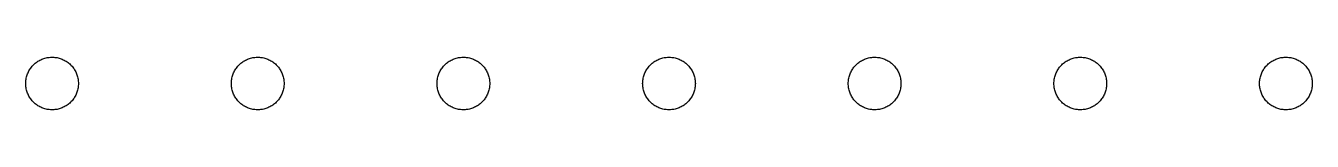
# Model space of a CAD drawing. Header units: metres. Extents: x -8 to 8, y -7.5 to 5.8.
# Drawn here: x -3.703 to 0.238, y 2.754 to 2.915 of the extents above; entities that cross this region are included whole.
import ezdxf

# ---------------------------------------------------------------- set-up
doc = ezdxf.new("R2010")
doc.units = ezdxf.units.M

msp = doc.modelspace()

# ---------------------------------------------------------------- linework, layer by layer
for p, q in [((-3.69107, 2.87645), (-3.68927, 2.8793)), ((-3.68927, 2.8793), (-3.68733, 2.88208)), ((-3.68733, 2.88208), (-3.68529, 2.88477)), ((-3.68529, 2.88477), (-3.68314, 2.88737)), ((-3.68314, 2.88737), (-3.68088, 2.88989)), ((-3.68088, 2.88989), (-3.67851, 2.8923)), ((-3.67851, 2.8923), (-3.67604, 2.89462)), ((-3.67604, 2.89462), (-3.67349, 2.89682)), ((-3.67349, 2.89682), (-3.67084, 2.89893)), ((-3.67084, 2.89893), (-3.66811, 2.90091)), ((-3.66811, 2.90091), (-3.66528, 2.90279)), ((-3.66528, 2.90279), (-3.6624, 2.90454)), ((-3.6624, 2.90454), (-3.65944, 2.90616)), ((-3.65944, 2.90616), (-3.6564, 2.90767)), ((-3.6564, 2.90767), (-3.65332, 2.90904)), ((-3.65332, 2.90904), (-3.65018, 2.91028)), ((-3.65018, 2.91028), (-3.64699, 2.91139)), ((-3.64699, 2.91139), (-3.64374, 2.91237)), ((-3.64374, 2.91237), (-3.64047, 2.91321)), ((-3.64047, 2.91321), (-3.63716, 2.91391)), ((-3.63716, 2.91391), (-3.63383, 2.91447)), ((-3.63383, 2.91447), (-3.63048, 2.9149)), ((-3.63048, 2.9149), (-3.62711, 2.91519)), ((-3.62711, 2.91519), (-3.62373, 2.91533)), ((-3.62373, 2.91533), (-3.62035, 2.91533)), ((-3.62035, 2.91533), (-3.61697, 2.91519)), ((-3.61697, 2.91519), (-3.6136, 2.9149)), ((-3.6136, 2.9149), (-3.61024, 2.91447)), ((-3.61024, 2.91447), (-3.60692, 2.91391)), ((-3.60692, 2.91391), (-3.60361, 2.91321)), ((-3.60361, 2.91321), (-3.60034, 2.91237)), ((-3.60034, 2.91237), (-3.59711, 2.91139)), ((-3.59711, 2.91139), (-3.5939, 2.91028)), ((-3.5939, 2.91028), (-3.59076, 2.90904)), ((-3.59076, 2.90904), (-3.58768, 2.90767)), ((-3.58768, 2.90767), (-3.58466, 2.90616)), ((-3.58466, 2.90616), (-3.58168, 2.90454)), ((-3.58168, 2.90454), (-3.5788, 2.90279)), ((-3.5788, 2.90279), (-3.57597, 2.90091)), ((-3.57597, 2.90091), (-3.57324, 2.89893)), ((-3.57324, 2.89893), (-3.57059, 2.89682)), ((-3.57059, 2.89682), (-3.56804, 2.89462)), ((-3.56804, 2.89462), (-3.56557, 2.8923)), ((-3.56557, 2.8923), (-3.5632, 2.88989)), ((-3.5632, 2.88989), (-3.56094, 2.88737)), ((-3.56094, 2.88737), (-3.55879, 2.88477)), ((-3.55879, 2.88477), (-3.55675, 2.88208)), ((-3.55675, 2.88208), (-3.55481, 2.8793)), ((-3.55481, 2.8793), (-3.55301, 2.87645)), ((-3.06116, 2.87645), (-3.05934, 2.8793)), ((-3.05934, 2.8793), (-3.05742, 2.88208)), ((-3.05742, 2.88208), (-3.05537, 2.88477)), ((-3.05537, 2.88477), (-3.05322, 2.88737)), ((-3.05322, 2.88737), (-3.05095, 2.88989)), ((-3.05095, 2.88989), (-3.04858, 2.8923)), ((-3.04858, 2.8923), (-3.04613, 2.89462)), ((-3.04613, 2.89462), (-3.04356, 2.89682)), ((-3.04356, 2.89682), (-3.04091, 2.89893)), ((-3.04091, 2.89893), (-3.03818, 2.90091)), ((-3.03818, 2.90091), (-3.03537, 2.90279)), ((-3.03537, 2.90279), (-3.03247, 2.90454)), ((-3.03247, 2.90454), (-3.02951, 2.90616)), ((-3.02951, 2.90616), (-3.02649, 2.90767)), ((-3.02649, 2.90767), (-3.02339, 2.90904)), ((-3.02339, 2.90904), (-3.02025, 2.91028)), ((-3.02025, 2.91028), (-3.01706, 2.91139)), ((-3.01706, 2.91139), (-3.01382, 2.91237)), ((-3.01382, 2.91237), (-3.01054, 2.91321)), ((-3.01054, 2.91321), (-3.00725, 2.91391)), ((-3.00725, 2.91391), (-3.00391, 2.91447)), ((-3.00391, 2.91447), (-3.00055, 2.9149)), ((-3.00055, 2.9149), (-2.99719, 2.91519)), ((-2.99719, 2.91519), (-2.9938, 2.91533)), ((-2.9938, 2.91533), (-2.99043, 2.91533)), ((-2.99043, 2.91533), (-2.98705, 2.91519)), ((-2.98705, 2.91519), (-2.98369, 2.9149)), ((-2.98369, 2.9149), (-2.98033, 2.91447)), ((-2.98033, 2.91447), (-2.97699, 2.91391)), ((-2.97699, 2.91391), (-2.97369, 2.91321)), ((-2.97369, 2.91321), (-2.97041, 2.91237)), ((-2.97041, 2.91237), (-2.96718, 2.91139)), ((-2.96718, 2.91139), (-2.96399, 2.91028)), ((-2.96399, 2.91028), (-2.96085, 2.90904)), ((-2.96085, 2.90904), (-2.95775, 2.90767)), ((-2.95775, 2.90767), (-2.95473, 2.90616)), ((-2.95473, 2.90616), (-2.95177, 2.90454)), ((-2.95177, 2.90454), (-2.94887, 2.90279)), ((-2.94887, 2.90279), (-2.94606, 2.90091)), ((-2.94606, 2.90091), (-2.94333, 2.89893)), ((-2.94333, 2.89893), (-2.94067, 2.89682)), ((-2.94067, 2.89682), (-2.93811, 2.89462)), ((-2.93811, 2.89462), (-2.93565, 2.8923)), ((-2.93565, 2.8923), (-2.93329, 2.88989)), ((-2.93329, 2.88989), (-2.93103, 2.88737)), ((-2.93103, 2.88737), (-2.92886, 2.88477)), ((-2.92886, 2.88477), (-2.92682, 2.88208)), ((-2.92682, 2.88208), (-2.9249, 2.8793)), ((-2.9249, 2.8793), (-2.92308, 2.87645)), ((-2.43123, 2.87645), (-2.42943, 2.8793)), ((-2.42943, 2.8793), (-2.42749, 2.88208)), ((-2.42749, 2.88208), (-2.42545, 2.88477)), ((-2.42545, 2.88477), (-2.42329, 2.88737)), ((-2.42329, 2.88737), (-2.42104, 2.88989)), ((-2.42104, 2.88989), (-2.41867, 2.8923)), ((-2.41867, 2.8923), (-2.4162, 2.89462)), ((-2.4162, 2.89462), (-2.41365, 2.89682)), ((-2.41365, 2.89682), (-2.411, 2.89893)), ((-2.411, 2.89893), (-2.40826, 2.90091)), ((-2.40826, 2.90091), (-2.40544, 2.90279)), ((-2.40544, 2.90279), (-2.40256, 2.90454)), ((-2.40256, 2.90454), (-2.3996, 2.90616)), ((-2.3996, 2.90616), (-2.39656, 2.90767)), ((-2.39656, 2.90767), (-2.39348, 2.90904)), ((-2.39348, 2.90904), (-2.39034, 2.91028)), ((-2.39034, 2.91028), (-2.38715, 2.91139)), ((-2.38715, 2.91139), (-2.3839, 2.91237)), ((-2.3839, 2.91237), (-2.38063, 2.91321)), ((-2.38063, 2.91321), (-2.37732, 2.91391)), ((-2.37732, 2.91391), (-2.37399, 2.91447)), ((-2.37399, 2.91447), (-2.37064, 2.9149)), ((-2.37064, 2.9149), (-2.36726, 2.91519)), ((-2.36726, 2.91519), (-2.36389, 2.91533)), ((-2.36389, 2.91533), (-2.3605, 2.91533)), ((-2.3605, 2.91533), (-2.35713, 2.91519)), ((-2.35713, 2.91519), (-2.35376, 2.9149)), ((-2.35376, 2.9149), (-2.3504, 2.91447)), ((-2.3504, 2.91447), (-2.34708, 2.91391)), ((-2.34708, 2.91391), (-2.34377, 2.91321)), ((-2.34377, 2.91321), (-2.3405, 2.91237)), ((-2.3405, 2.91237), (-2.33727, 2.91139)), ((-2.33727, 2.91139), (-2.33406, 2.91028)), ((-2.33406, 2.91028), (-2.33092, 2.90904)), ((-2.33092, 2.90904), (-2.32784, 2.90767)), ((-2.32784, 2.90767), (-2.3248, 2.90616)), ((-2.3248, 2.90616), (-2.32184, 2.90454)), ((-2.32184, 2.90454), (-2.31895, 2.90279)), ((-2.31895, 2.90279), (-2.31613, 2.90091)), ((-2.31613, 2.90091), (-2.3134, 2.89893)), ((-2.3134, 2.89893), (-2.31075, 2.89682)), ((-2.31075, 2.89682), (-2.3082, 2.89462)), ((-2.3082, 2.89462), (-2.30573, 2.8923)), ((-2.30573, 2.8923), (-2.30336, 2.88989)), ((-2.30336, 2.88989), (-2.3011, 2.88737)), ((-2.3011, 2.88737), (-2.29895, 2.88477)), ((-2.29895, 2.88477), (-2.29691, 2.88208)), ((-2.29691, 2.88208), (-2.29497, 2.8793)), ((-2.29497, 2.8793), (-2.29317, 2.87645)), ((-1.80132, 2.87645), (-1.7995, 2.8793)), ((-1.7995, 2.8793), (-1.79758, 2.88208)), ((-1.79758, 2.88208), (-1.79553, 2.88477)), ((-1.79553, 2.88477), (-1.79337, 2.88737)), ((-1.79337, 2.88737), (-1.79111, 2.88989)), ((-1.79111, 2.88989), (-1.78874, 2.8923)), ((-1.78874, 2.8923), (-1.78629, 2.89462)), ((-1.78629, 2.89462), (-1.78372, 2.89682)), ((-1.78372, 2.89682), (-1.78107, 2.89893)), ((-1.78107, 2.89893), (-1.77834, 2.90091)), ((-1.77834, 2.90091), (-1.77553, 2.90279)), ((-1.77553, 2.90279), (-1.77263, 2.90454)), ((-1.77263, 2.90454), (-1.76967, 2.90616)), ((-1.76967, 2.90616), (-1.76665, 2.90767)), ((-1.76665, 2.90767), (-1.76355, 2.90904)), ((-1.76355, 2.90904), (-1.76041, 2.91028)), ((-1.76041, 2.91028), (-1.75722, 2.91139)), ((-1.75722, 2.91139), (-1.75398, 2.91237)), ((-1.75398, 2.91237), (-1.7507, 2.91321)), ((-1.7507, 2.91321), (-1.74741, 2.91391)), ((-1.74741, 2.91391), (-1.74406, 2.91447)), ((-1.74406, 2.91447), (-1.74071, 2.9149)), ((-1.74071, 2.9149), (-1.73735, 2.91519)), ((-1.73735, 2.91519), (-1.73396, 2.91533)), ((-1.73396, 2.91533), (-1.73059, 2.91533)), ((-1.73059, 2.91533), (-1.7272, 2.91519)), ((-1.7272, 2.91519), (-1.72385, 2.9149)), ((-1.72385, 2.9149), (-1.72049, 2.91447)), ((-1.72049, 2.91447), (-1.71715, 2.91391)), ((-1.71715, 2.91391), (-1.71385, 2.91321)), ((-1.71385, 2.91321), (-1.71057, 2.91237)), ((-1.71057, 2.91237), (-1.70734, 2.91139)), ((-1.70734, 2.91139), (-1.70415, 2.91028)), ((-1.70415, 2.91028), (-1.701, 2.90904)), ((-1.701, 2.90904), (-1.69791, 2.90767)), ((-1.69791, 2.90767), (-1.69489, 2.90616)), ((-1.69489, 2.90616), (-1.69193, 2.90454)), ((-1.69193, 2.90454), (-1.68903, 2.90279)), ((-1.68903, 2.90279), (-1.68622, 2.90091)), ((-1.68622, 2.90091), (-1.68349, 2.89893)), ((-1.68349, 2.89893), (-1.68083, 2.89682)), ((-1.68083, 2.89682), (-1.67827, 2.89462)), ((-1.67827, 2.89462), (-1.67581, 2.8923)), ((-1.67581, 2.8923), (-1.67345, 2.88989)), ((-1.67345, 2.88989), (-1.67117, 2.88737)), ((-1.67117, 2.88737), (-1.66902, 2.88477)), ((-1.66902, 2.88477), (-1.66698, 2.88208)), ((-1.66698, 2.88208), (-1.66505, 2.8793)), ((-1.66505, 2.8793), (-1.66324, 2.87645)), ((-1.17139, 2.87645), (-1.16959, 2.8793)), ((-1.16959, 2.8793), (-1.16765, 2.88208)), ((-1.16765, 2.88208), (-1.1656, 2.88477)), ((-1.1656, 2.88477), (-1.16345, 2.88737)), ((-1.16345, 2.88737), (-1.16119, 2.88989)), ((-1.16119, 2.88989), (-1.15883, 2.8923)), ((-1.15883, 2.8923), (-1.15636, 2.89462)), ((-1.15636, 2.89462), (-1.15381, 2.89682)), ((-1.15381, 2.89682), (-1.15115, 2.89893)), ((-1.15115, 2.89893), (-1.14842, 2.90091)), ((-1.14842, 2.90091), (-1.1456, 2.90279)), ((-1.1456, 2.90279), (-1.14272, 2.90454)), ((-1.14272, 2.90454), (-1.13974, 2.90616)), ((-1.13974, 2.90616), (-1.13672, 2.90767)), ((-1.13672, 2.90767), (-1.13364, 2.90904)), ((-1.13364, 2.90904), (-1.13049, 2.91028)), ((-1.13049, 2.91028), (-1.12729, 2.91139)), ((-1.12729, 2.91139), (-1.12405, 2.91237)), ((-1.12405, 2.91237), (-1.12079, 2.91321)), ((-1.12079, 2.91321), (-1.11748, 2.91391)), ((-1.11748, 2.91391), (-1.11415, 2.91447)), ((-1.11415, 2.91447), (-1.11079, 2.9149)), ((-1.11079, 2.9149), (-1.10742, 2.91519)), ((-1.10742, 2.91519), (-1.10405, 2.91533)), ((-1.10405, 2.91533), (-1.10066, 2.91533)), ((-1.10066, 2.91533), (-1.09729, 2.91519)), ((-1.09729, 2.91519), (-1.09392, 2.9149)), ((-1.09392, 2.9149), (-1.09056, 2.91447)), ((-1.09056, 2.91447), (-1.08723, 2.91391)), ((-1.08723, 2.91391), (-1.08392, 2.91321)), ((-1.08392, 2.91321), (-1.08066, 2.91237)), ((-1.08066, 2.91237), (-1.07741, 2.91139)), ((-1.07741, 2.91139), (-1.07422, 2.91028)), ((-1.07422, 2.91028), (-1.07108, 2.90904)), ((-1.07108, 2.90904), (-1.06799, 2.90767)), ((-1.06799, 2.90767), (-1.06496, 2.90616)), ((-1.06496, 2.90616), (-1.062, 2.90454)), ((-1.062, 2.90454), (-1.05911, 2.90279)), ((-1.05911, 2.90279), (-1.05629, 2.90091)), ((-1.05629, 2.90091), (-1.05356, 2.89893)), ((-1.05356, 2.89893), (-1.0509, 2.89682)), ((-1.0509, 2.89682), (-1.04836, 2.89462)), ((-1.04836, 2.89462), (-1.04588, 2.8923)), ((-1.04588, 2.8923), (-1.04352, 2.88989)), ((-1.04352, 2.88989), (-1.04126, 2.88737)), ((-1.04126, 2.88737), (-1.03911, 2.88477)), ((-1.03911, 2.88477), (-1.03706, 2.88208)), ((-1.03706, 2.88208), (-1.03513, 2.8793)), ((-1.03513, 2.8793), (-1.03333, 2.87645)), ((-0.541473, 2.87645), (-0.539658, 2.8793)), ((-0.539658, 2.8793), (-0.537735, 2.88208)), ((-0.537735, 2.88208), (-0.53569, 2.88477)), ((-0.53569, 2.88477), (-0.533524, 2.88737)), ((-0.533524, 2.88737), (-0.531265, 2.88989)), ((-0.531265, 2.88989), (-0.5289, 2.8923)), ((-0.5289, 2.8923), (-0.526443, 2.89462)), ((-0.526443, 2.89462), (-0.52388, 2.89682)), ((-0.52388, 2.89682), (-0.521225, 2.89893)), ((-0.521225, 2.89893), (-0.518494, 2.90091)), ((-0.518494, 2.90091), (-0.515686, 2.90279)), ((-0.515686, 2.90279), (-0.512787, 2.90454)), ((-0.512787, 2.90454), (-0.509827, 2.90616)), ((-0.509827, 2.90616), (-0.506805, 2.90767)), ((-0.506805, 2.90767), (-0.503708, 2.90904)), ((-0.503708, 2.90904), (-0.500565, 2.91028)), ((-0.500565, 2.91028), (-0.497375, 2.91139)), ((-0.497375, 2.91139), (-0.494141, 2.91237)), ((-0.494141, 2.91237), (-0.49086, 2.91321)), ((-0.49086, 2.91321), (-0.487564, 2.91391)), ((-0.487564, 2.91391), (-0.484222, 2.91447)), ((-0.484222, 2.91447), (-0.480865, 2.9149)), ((-0.480865, 2.9149), (-0.477509, 2.91519)), ((-0.477509, 2.91519), (-0.474121, 2.91533)), ((-0.474121, 2.91533), (-0.470749, 2.91533)), ((-0.470749, 2.91533), (-0.467361, 2.91519)), ((-0.467361, 2.91519), (-0.464005, 2.9149)), ((-0.464005, 2.9149), (-0.460648, 2.91447)), ((-0.460648, 2.91447), (-0.457306, 2.91391)), ((-0.457306, 2.91391), (-0.45401, 2.91321)), ((-0.45401, 2.91321), (-0.450729, 2.91237)), ((-0.450729, 2.91237), (-0.447495, 2.91139)), ((-0.447495, 2.91139), (-0.444305, 2.91028)), ((-0.444305, 2.91028), (-0.441162, 2.90904)), ((-0.441162, 2.90904), (-0.438065, 2.90767)), ((-0.438065, 2.90767), (-0.435043, 2.90616)), ((-0.435043, 2.90616), (-0.432083, 2.90454)), ((-0.432083, 2.90454), (-0.429184, 2.90279)), ((-0.429184, 2.90279), (-0.426376, 2.90091)), ((-0.426376, 2.90091), (-0.423645, 2.89893)), ((-0.423645, 2.89893), (-0.42099, 2.89682)), ((-0.42099, 2.89682), (-0.418427, 2.89462)), ((-0.418427, 2.89462), (-0.41597, 2.8923)), ((-0.41597, 2.8923), (-0.413605, 2.88989)), ((-0.413605, 2.88989), (-0.411331, 2.88737)), ((-0.411331, 2.88737), (-0.40918, 2.88477)), ((-0.40918, 2.88477), (-0.407135, 2.88208)), ((-0.407135, 2.88208), (-0.405212, 2.8793)), ((-0.405212, 2.8793), (-0.403397, 2.87645)), ((0.08844, 2.87645), (0.090241, 2.8793)), ((0.090241, 2.8793), (0.092178, 2.88208)), ((0.092178, 2.88208), (0.094223, 2.88477)), ((0.094223, 2.88477), (0.096375, 2.88737)), ((0.096375, 2.88737), (0.098633, 2.88989)), ((0.098633, 2.88989), (0.100998, 2.8923)), ((0.100998, 2.8923), (0.10347, 2.89462)), ((0.10347, 2.89462), (0.106033, 2.89682)), ((0.106033, 2.89682), (0.108673, 2.89893)), ((0.108673, 2.89893), (0.111404, 2.90091)), ((0.111404, 2.90091), (0.114227, 2.90279)), ((0.114227, 2.90279), (0.117111, 2.90454)), ((0.117111, 2.90454), (0.120087, 2.90616)), ((0.120087, 2.90616), (0.123108, 2.90767)), ((0.123108, 2.90767), (0.12619, 2.90904)), ((0.12619, 2.90904), (0.129333, 2.91028)), ((0.129333, 2.91028), (0.132538, 2.91139)), ((0.132538, 2.91139), (0.135773, 2.91237)), ((0.135773, 2.91237), (0.139038, 2.91321)), ((0.139038, 2.91321), (0.142349, 2.91391)), ((0.142349, 2.91391), (0.145676, 2.91447)), ((0.145676, 2.91447), (0.149033, 2.9149)), ((0.149033, 2.9149), (0.152405, 2.91519)), ((0.152405, 2.91519), (0.155777, 2.91533)), ((0.155777, 2.91533), (0.159164, 2.91533)), ((0.159164, 2.91533), (0.162537, 2.91519)), ((0.162537, 2.91519), (0.165909, 2.9149)), ((0.165909, 2.9149), (0.169266, 2.91447)), ((0.169266, 2.91447), (0.172592, 2.91391)), ((0.172592, 2.91391), (0.175903, 2.91321)), ((0.175903, 2.91321), (0.179169, 2.91237)), ((0.179169, 2.91237), (0.182419, 2.91139)), ((0.182419, 2.91139), (0.185608, 2.91028)), ((0.185608, 2.91028), (0.188751, 2.90904)), ((0.188751, 2.90904), (0.191833, 2.90767)), ((0.191833, 2.90767), (0.19487, 2.90616)), ((0.19487, 2.90616), (0.19783, 2.90454)), ((0.19783, 2.90454), (0.200714, 2.90279)), ((0.200714, 2.90279), (0.203537, 2.90091)), ((0.203537, 2.90091), (0.206268, 2.89893)), ((0.206268, 2.89893), (0.208923, 2.89682)), ((0.208923, 2.89682), (0.211472, 2.89462)), ((0.211472, 2.89462), (0.213943, 2.8923)), ((0.213943, 2.8923), (0.216309, 2.88989)), ((0.216309, 2.88989), (0.218567, 2.88737)), ((0.218567, 2.88737), (0.220718, 2.88477)), ((0.220718, 2.88477), (0.222763, 2.88208)), ((0.222763, 2.88208), (0.224701, 2.8793)), ((0.224701, 2.8793), (0.226501, 2.87645)), ((-3.70274, 2.83464), (-3.70268, 2.83801)), ((-3.70268, 2.83801), (-3.70247, 2.84138)), ((-3.70247, 2.84138), (-3.70212, 2.84476)), ((-3.70212, 2.84476), (-3.70161, 2.8481)), ((-3.70161, 2.8481), (-3.70099, 2.85143)), ((-3.70099, 2.85143), (-3.70021, 2.85471)), ((-3.70021, 2.85471), (-3.69931, 2.85797)), ((-3.69931, 2.85797), (-3.69826, 2.86118)), ((-3.69826, 2.86118), (-3.69708, 2.86435)), ((-3.69708, 2.86435), (-3.69577, 2.86746)), ((-3.69577, 2.86746), (-3.69434, 2.87053)), ((-3.69434, 2.87053), (-3.69276, 2.87352)), ((-3.69276, 2.87352), (-3.69107, 2.87645)), ((-3.55301, 2.87645), (-3.55132, 2.87352)), ((-3.55132, 2.87352), (-3.54974, 2.87053)), ((-3.54974, 2.87053), (-3.54831, 2.86746)), ((-3.54831, 2.86746), (-3.547, 2.86435)), ((-3.547, 2.86435), (-3.54582, 2.86118)), ((-3.54582, 2.86118), (-3.54477, 2.85797)), ((-3.54477, 2.85797), (-3.54387, 2.85471)), ((-3.54387, 2.85471), (-3.54309, 2.85143)), ((-3.54309, 2.85143), (-3.54247, 2.8481)), ((-3.54247, 2.8481), (-3.54196, 2.84476)), ((-3.54196, 2.84476), (-3.54161, 2.84138)), ((-3.54161, 2.84138), (-3.5414, 2.83801)), ((-3.5414, 2.83801), (-3.54134, 2.83464)), ((-3.07283, 2.83464), (-3.07275, 2.83801)), ((-3.07275, 2.83801), (-3.07254, 2.84138)), ((-3.07254, 2.84138), (-3.07219, 2.84476)), ((-3.07219, 2.84476), (-3.0717, 2.8481)), ((-3.0717, 2.8481), (-3.07106, 2.85143)), ((-3.07106, 2.85143), (-3.0703, 2.85471)), ((-3.0703, 2.85471), (-3.06938, 2.85797)), ((-3.06938, 2.85797), (-3.06834, 2.86118)), ((-3.06834, 2.86118), (-3.06715, 2.86435)), ((-3.06715, 2.86435), (-3.06586, 2.86746)), ((-3.06586, 2.86746), (-3.06441, 2.87053)), ((-3.06441, 2.87053), (-3.06285, 2.87352)), ((-3.06285, 2.87352), (-3.06116, 2.87645)), ((-2.92308, 2.87645), (-2.92139, 2.87352)), ((-2.92139, 2.87352), (-2.91983, 2.87053)), ((-2.91983, 2.87053), (-2.91838, 2.86746)), ((-2.91838, 2.86746), (-2.91708, 2.86435)), ((-2.91708, 2.86435), (-2.91589, 2.86118)), ((-2.91589, 2.86118), (-2.91486, 2.85797)), ((-2.91486, 2.85797), (-2.91394, 2.85471)), ((-2.91394, 2.85471), (-2.91318, 2.85143)), ((-2.91318, 2.85143), (-2.91254, 2.8481)), ((-2.91254, 2.8481), (-2.91205, 2.84476)), ((-2.91205, 2.84476), (-2.9117, 2.84138)), ((-2.9117, 2.84138), (-2.91148, 2.83801)), ((-2.91148, 2.83801), (-2.91141, 2.83464)), ((-2.4429, 2.83464), (-2.44284, 2.83801)), ((-2.44284, 2.83801), (-2.44263, 2.84138)), ((-2.44263, 2.84138), (-2.44228, 2.84476)), ((-2.44228, 2.84476), (-2.44177, 2.8481)), ((-2.44177, 2.8481), (-2.44115, 2.85143)), ((-2.44115, 2.85143), (-2.44037, 2.85471)), ((-2.44037, 2.85471), (-2.43947, 2.85797)), ((-2.43947, 2.85797), (-2.43842, 2.86118)), ((-2.43842, 2.86118), (-2.43724, 2.86435)), ((-2.43724, 2.86435), (-2.43593, 2.86746)), ((-2.43593, 2.86746), (-2.43449, 2.87053)), ((-2.43449, 2.87053), (-2.43292, 2.87352)), ((-2.43292, 2.87352), (-2.43123, 2.87645)), ((-2.29317, 2.87645), (-2.29147, 2.87352)), ((-2.29147, 2.87352), (-2.2899, 2.87053)), ((-2.2899, 2.87053), (-2.28847, 2.86746)), ((-2.28847, 2.86746), (-2.28716, 2.86435)), ((-2.28716, 2.86435), (-2.28598, 2.86118)), ((-2.28598, 2.86118), (-2.28493, 2.85797)), ((-2.28493, 2.85797), (-2.28403, 2.85471)), ((-2.28403, 2.85471), (-2.28325, 2.85143)), ((-2.28325, 2.85143), (-2.28262, 2.8481)), ((-2.28262, 2.8481), (-2.28212, 2.84476)), ((-2.28212, 2.84476), (-2.28177, 2.84138)), ((-2.28177, 2.84138), (-2.28156, 2.83801)), ((-2.28156, 2.83801), (-2.28149, 2.83464)), ((-1.81299, 2.83464), (-1.81291, 2.83801)), ((-1.81291, 2.83801), (-1.8127, 2.84138)), ((-1.8127, 2.84138), (-1.81235, 2.84476)), ((-1.81235, 2.84476), (-1.81186, 2.8481)), ((-1.81186, 2.8481), (-1.81122, 2.85143)), ((-1.81122, 2.85143), (-1.81046, 2.85471)), ((-1.81046, 2.85471), (-1.80954, 2.85797)), ((-1.80954, 2.85797), (-1.8085, 2.86118)), ((-1.8085, 2.86118), (-1.80731, 2.86435)), ((-1.80731, 2.86435), (-1.80602, 2.86746)), ((-1.80602, 2.86746), (-1.80457, 2.87053)), ((-1.80457, 2.87053), (-1.80301, 2.87352)), ((-1.80301, 2.87352), (-1.80132, 2.87645)), ((-1.66324, 2.87645), (-1.66154, 2.87352)), ((-1.66154, 2.87352), (-1.65999, 2.87053)), ((-1.65999, 2.87053), (-1.65854, 2.86746)), ((-1.65854, 2.86746), (-1.65724, 2.86435)), ((-1.65724, 2.86435), (-1.65605, 2.86118)), ((-1.65605, 2.86118), (-1.65501, 2.85797)), ((-1.65501, 2.85797), (-1.6541, 2.85471)), ((-1.6541, 2.85471), (-1.65334, 2.85143)), ((-1.65334, 2.85143), (-1.65269, 2.8481)), ((-1.65269, 2.8481), (-1.65221, 2.84476)), ((-1.65221, 2.84476), (-1.65186, 2.84138)), ((-1.65186, 2.84138), (-1.65164, 2.83801)), ((-1.65164, 2.83801), (-1.65157, 2.83464)), ((-1.18306, 2.83464), (-1.183, 2.83801)), ((-1.183, 2.83801), (-1.18279, 2.84138)), ((-1.18279, 2.84138), (-1.18243, 2.84476)), ((-1.18243, 2.84476), (-1.18193, 2.8481)), ((-1.18193, 2.8481), (-1.1813, 2.85143)), ((-1.1813, 2.85143), (-1.18053, 2.85471)), ((-1.18053, 2.85471), (-1.17963, 2.85797)), ((-1.17963, 2.85797), (-1.17857, 2.86118)), ((-1.17857, 2.86118), (-1.1774, 2.86435)), ((-1.1774, 2.86435), (-1.17609, 2.86746)), ((-1.17609, 2.86746), (-1.17465, 2.87053)), ((-1.17465, 2.87053), (-1.17308, 2.87352)), ((-1.17308, 2.87352), (-1.17139, 2.87645)), ((-1.03333, 2.87645), (-1.03163, 2.87352)), ((-1.03163, 2.87352), (-1.03006, 2.87053)), ((-1.03006, 2.87053), (-1.02863, 2.86746)), ((-1.02863, 2.86746), (-1.02731, 2.86435)), ((-1.02731, 2.86435), (-1.02614, 2.86118)), ((-1.02614, 2.86118), (-1.02509, 2.85797)), ((-1.02509, 2.85797), (-1.02419, 2.85471)), ((-1.02419, 2.85471), (-1.02341, 2.85143)), ((-1.02341, 2.85143), (-1.02278, 2.8481)), ((-1.02278, 2.8481), (-1.02228, 2.84476)), ((-1.02228, 2.84476), (-1.02193, 2.84138)), ((-1.02193, 2.84138), (-1.02171, 2.83801)), ((-1.02171, 2.83801), (-1.02165, 2.83464)), ((-0.553146, 2.83464), (-0.55307, 2.83801)), ((-0.55307, 2.83801), (-0.552856, 2.84138)), ((-0.552856, 2.84138), (-0.552505, 2.84476)), ((-0.552505, 2.84476), (-0.552017, 2.8481)), ((-0.552017, 2.8481), (-0.551376, 2.85143)), ((-0.551376, 2.85143), (-0.550613, 2.85471)), ((-0.550613, 2.85471), (-0.549698, 2.85797)), ((-0.549698, 2.85797), (-0.54866, 2.86118)), ((-0.54866, 2.86118), (-0.54747, 2.86435)), ((-0.54747, 2.86435), (-0.546158, 2.86746)), ((-0.546158, 2.86746), (-0.544724, 2.87053)), ((-0.544724, 2.87053), (-0.543167, 2.87352)), ((-0.543167, 2.87352), (-0.541473, 2.87645)), ((-0.403397, 2.87645), (-0.401703, 2.87352)), ((-0.401703, 2.87352), (-0.400146, 2.87053)), ((-0.400146, 2.87053), (-0.398697, 2.86746)), ((-0.398697, 2.86746), (-0.3974, 2.86435)), ((-0.3974, 2.86435), (-0.39621, 2.86118)), ((-0.39621, 2.86118), (-0.395172, 2.85797)), ((-0.395172, 2.85797), (-0.394257, 2.85471)), ((-0.394257, 2.85471), (-0.393494, 2.85143)), ((-0.393494, 2.85143), (-0.392853, 2.8481)), ((-0.392853, 2.8481), (-0.392365, 2.84476)), ((-0.392365, 2.84476), (-0.392014, 2.84138)), ((-0.392014, 2.84138), (-0.3918, 2.83801)), ((-0.3918, 2.83801), (-0.391724, 2.83464)), ((0.076767, 2.83464), (0.076828, 2.83801)), ((0.076828, 2.83801), (0.077042, 2.84138)), ((0.077042, 2.84138), (0.077393, 2.84476)), ((0.077393, 2.84476), (0.077896, 2.8481)), ((0.077896, 2.8481), (0.078522, 2.85143)), ((0.078522, 2.85143), (0.0793, 2.85471)), ((0.0793, 2.85471), (0.0802, 2.85797)), ((0.0802, 2.85797), (0.081253, 2.86118)), ((0.081253, 2.86118), (0.082428, 2.86435)), ((0.082428, 2.86435), (0.08374, 2.86746)), ((0.08374, 2.86746), (0.085175, 2.87053)), ((0.085175, 2.87053), (0.086746, 2.87352)), ((0.086746, 2.87352), (0.08844, 2.87645)), ((0.226501, 2.87645), (0.228195, 2.87352)), ((0.228195, 2.87352), (0.229767, 2.87053)), ((0.229767, 2.87053), (0.231201, 2.86746)), ((0.231201, 2.86746), (0.232513, 2.86435)), ((0.232513, 2.86435), (0.233688, 2.86118)), ((0.233688, 2.86118), (0.234741, 2.85797)), ((0.234741, 2.85797), (0.235641, 2.85471)), ((0.235641, 2.85471), (0.23642, 2.85143)), ((0.23642, 2.85143), (0.237045, 2.8481)), ((0.237045, 2.8481), (0.237549, 2.84476)), ((0.237549, 2.84476), (0.2379, 2.84138)), ((0.2379, 2.84138), (0.238113, 2.83801)), ((0.238113, 2.83801), (0.238174, 2.83464)), ((-3.70268, 2.83125), (-3.70274, 2.83464)), ((-3.70247, 2.82788), (-3.70268, 2.83125)), ((-3.70212, 2.82452), (-3.70247, 2.82788)), ((-3.70161, 2.82118), (-3.70212, 2.82452)), ((-3.70099, 2.81786), (-3.70161, 2.82118)), ((-3.70021, 2.81456), (-3.70099, 2.81786)), ((-3.69931, 2.81131), (-3.70021, 2.81456)), ((-3.69826, 2.80809), (-3.69931, 2.81131)), ((-3.69708, 2.80493), (-3.69826, 2.80809)), ((-3.69577, 2.80182), (-3.69708, 2.80493)), ((-3.69434, 2.79875), (-3.69577, 2.80182)), ((-3.69276, 2.79576), (-3.69434, 2.79875)), ((-3.54974, 2.79875), (-3.55132, 2.79576)), ((-3.54831, 2.80182), (-3.54974, 2.79875)), ((-3.547, 2.80493), (-3.54831, 2.80182)), ((-3.54582, 2.80809), (-3.547, 2.80493)), ((-3.54477, 2.81131), (-3.54582, 2.80809)), ((-3.54387, 2.81456), (-3.54477, 2.81131)), ((-3.54309, 2.81786), (-3.54387, 2.81456)), ((-3.54247, 2.82118), (-3.54309, 2.81786)), ((-3.54196, 2.82452), (-3.54247, 2.82118)), ((-3.54161, 2.82788), (-3.54196, 2.82452)), ((-3.5414, 2.83125), (-3.54161, 2.82788)), ((-3.54134, 2.83464), (-3.5414, 2.83125)), ((-3.07275, 2.83125), (-3.07283, 2.83464)), ((-3.07254, 2.82788), (-3.07275, 2.83125)), ((-3.07219, 2.82452), (-3.07254, 2.82788)), ((-3.0717, 2.82118), (-3.07219, 2.82452)), ((-3.07106, 2.81786), (-3.0717, 2.82118)), ((-3.0703, 2.81456), (-3.07106, 2.81786)), ((-3.06938, 2.81131), (-3.0703, 2.81456)), ((-3.06834, 2.80809), (-3.06938, 2.81131)), ((-3.06715, 2.80493), (-3.06834, 2.80809)), ((-3.06586, 2.80182), (-3.06715, 2.80493)), ((-3.06441, 2.79875), (-3.06586, 2.80182)), ((-3.06285, 2.79576), (-3.06441, 2.79875)), ((-2.91983, 2.79875), (-2.92139, 2.79576)), ((-2.91838, 2.80182), (-2.91983, 2.79875)), ((-2.91708, 2.80493), (-2.91838, 2.80182)), ((-2.91589, 2.80809), (-2.91708, 2.80493)), ((-2.91486, 2.81131), (-2.91589, 2.80809)), ((-2.91394, 2.81456), (-2.91486, 2.81131)), ((-2.91318, 2.81786), (-2.91394, 2.81456)), ((-2.91254, 2.82118), (-2.91318, 2.81786)), ((-2.91205, 2.82452), (-2.91254, 2.82118)), ((-2.9117, 2.82788), (-2.91205, 2.82452)), ((-2.91148, 2.83125), (-2.9117, 2.82788)), ((-2.91141, 2.83464), (-2.91148, 2.83125)), ((-2.44284, 2.83125), (-2.4429, 2.83464)), ((-2.44263, 2.82788), (-2.44284, 2.83125)), ((-2.44228, 2.82452), (-2.44263, 2.82788)), ((-2.44177, 2.82118), (-2.44228, 2.82452)), ((-2.44115, 2.81786), (-2.44177, 2.82118)), ((-2.44037, 2.81456), (-2.44115, 2.81786)), ((-2.43947, 2.81131), (-2.44037, 2.81456)), ((-2.43842, 2.80809), (-2.43947, 2.81131)), ((-2.43724, 2.80493), (-2.43842, 2.80809)), ((-2.43593, 2.80182), (-2.43724, 2.80493)), ((-2.43449, 2.79875), (-2.43593, 2.80182)), ((-2.43292, 2.79576), (-2.43449, 2.79875)), ((-2.2899, 2.79875), (-2.29147, 2.79576)), ((-2.28847, 2.80182), (-2.2899, 2.79875)), ((-2.28716, 2.80493), (-2.28847, 2.80182)), ((-2.28598, 2.80809), (-2.28716, 2.80493)), ((-2.28493, 2.81131), (-2.28598, 2.80809)), ((-2.28403, 2.81456), (-2.28493, 2.81131)), ((-2.28325, 2.81786), (-2.28403, 2.81456)), ((-2.28262, 2.82118), (-2.28325, 2.81786)), ((-2.28212, 2.82452), (-2.28262, 2.82118)), ((-2.28177, 2.82788), (-2.28212, 2.82452)), ((-2.28156, 2.83125), (-2.28177, 2.82788)), ((-2.28149, 2.83464), (-2.28156, 2.83125)), ((-1.81291, 2.83125), (-1.81299, 2.83464)), ((-1.8127, 2.82788), (-1.81291, 2.83125)), ((-1.81235, 2.82452), (-1.8127, 2.82788)), ((-1.81186, 2.82118), (-1.81235, 2.82452)), ((-1.81122, 2.81786), (-1.81186, 2.82118)), ((-1.81046, 2.81456), (-1.81122, 2.81786)), ((-1.80954, 2.81131), (-1.81046, 2.81456)), ((-1.8085, 2.80809), (-1.80954, 2.81131)), ((-1.80731, 2.80493), (-1.8085, 2.80809)), ((-1.80602, 2.80182), (-1.80731, 2.80493)), ((-1.80457, 2.79875), (-1.80602, 2.80182)), ((-1.80301, 2.79576), (-1.80457, 2.79875)), ((-1.65999, 2.79875), (-1.66154, 2.79576)), ((-1.65854, 2.80182), (-1.65999, 2.79875)), ((-1.65724, 2.80493), (-1.65854, 2.80182)), ((-1.65605, 2.80809), (-1.65724, 2.80493)), ((-1.65501, 2.81131), (-1.65605, 2.80809)), ((-1.6541, 2.81456), (-1.65501, 2.81131)), ((-1.65334, 2.81786), (-1.6541, 2.81456)), ((-1.65269, 2.82118), (-1.65334, 2.81786)), ((-1.65221, 2.82452), (-1.65269, 2.82118)), ((-1.65186, 2.82788), (-1.65221, 2.82452)), ((-1.65164, 2.83125), (-1.65186, 2.82788)), ((-1.65157, 2.83464), (-1.65164, 2.83125)), ((-1.183, 2.83125), (-1.18306, 2.83464)), ((-1.18279, 2.82788), (-1.183, 2.83125)), ((-1.18243, 2.82452), (-1.18279, 2.82788)), ((-1.18193, 2.82118), (-1.18243, 2.82452)), ((-1.1813, 2.81786), (-1.18193, 2.82118)), ((-1.18053, 2.81456), (-1.1813, 2.81786)), ((-1.17963, 2.81131), (-1.18053, 2.81456)), ((-1.17857, 2.80809), (-1.17963, 2.81131)), ((-1.1774, 2.80493), (-1.17857, 2.80809)), ((-1.17609, 2.80182), (-1.1774, 2.80493)), ((-1.17465, 2.79875), (-1.17609, 2.80182)), ((-1.17308, 2.79576), (-1.17465, 2.79875)), ((-1.03006, 2.79875), (-1.03163, 2.79576)), ((-1.02863, 2.80182), (-1.03006, 2.79875)), ((-1.02731, 2.80493), (-1.02863, 2.80182)), ((-1.02614, 2.80809), (-1.02731, 2.80493)), ((-1.02509, 2.81131), (-1.02614, 2.80809)), ((-1.02419, 2.81456), (-1.02509, 2.81131)), ((-1.02341, 2.81786), (-1.02419, 2.81456)), ((-1.02278, 2.82118), (-1.02341, 2.81786)), ((-1.02228, 2.82452), (-1.02278, 2.82118)), ((-1.02193, 2.82788), (-1.02228, 2.82452)), ((-1.02171, 2.83125), (-1.02193, 2.82788)), ((-1.02165, 2.83464), (-1.02171, 2.83125)), ((-0.55307, 2.83125), (-0.553146, 2.83464)), ((-0.552856, 2.82788), (-0.55307, 2.83125)), ((-0.552505, 2.82452), (-0.552856, 2.82788)), ((-0.552017, 2.82118), (-0.552505, 2.82452)), ((-0.551376, 2.81786), (-0.552017, 2.82118)), ((-0.550613, 2.81456), (-0.551376, 2.81786)), ((-0.549698, 2.81131), (-0.550613, 2.81456)), ((-0.54866, 2.80809), (-0.549698, 2.81131)), ((-0.54747, 2.80493), (-0.54866, 2.80809)), ((-0.546158, 2.80182), (-0.54747, 2.80493)), ((-0.544724, 2.79875), (-0.546158, 2.80182)), ((-0.543167, 2.79576), (-0.544724, 2.79875)), ((-0.400146, 2.79875), (-0.401703, 2.79576)), ((-0.398697, 2.80182), (-0.400146, 2.79875)), ((-0.3974, 2.80493), (-0.398697, 2.80182)), ((-0.39621, 2.80809), (-0.3974, 2.80493)), ((-0.395172, 2.81131), (-0.39621, 2.80809)), ((-0.394257, 2.81456), (-0.395172, 2.81131)), ((-0.393494, 2.81786), (-0.394257, 2.81456)), ((-0.392853, 2.82118), (-0.393494, 2.81786)), ((-0.392365, 2.82452), (-0.392853, 2.82118)), ((-0.392014, 2.82788), (-0.392365, 2.82452)), ((-0.3918, 2.83125), (-0.392014, 2.82788)), ((-0.391724, 2.83464), (-0.3918, 2.83125)), ((0.076828, 2.83125), (0.076767, 2.83464)), ((0.077042, 2.82788), (0.076828, 2.83125)), ((0.077393, 2.82452), (0.077042, 2.82788)), ((0.077896, 2.82118), (0.077393, 2.82452)), ((0.078522, 2.81786), (0.077896, 2.82118)), ((0.0793, 2.81456), (0.078522, 2.81786)), ((0.0802, 2.81131), (0.0793, 2.81456)), ((0.081253, 2.80809), (0.0802, 2.81131)), ((0.082428, 2.80493), (0.081253, 2.80809)), ((0.08374, 2.80182), (0.082428, 2.80493)), ((0.085175, 2.79875), (0.08374, 2.80182)), ((0.086746, 2.79576), (0.085175, 2.79875)), ((0.229767, 2.79875), (0.228195, 2.79576)), ((0.231201, 2.80182), (0.229767, 2.79875)), ((0.232513, 2.80493), (0.231201, 2.80182)), ((0.233688, 2.80809), (0.232513, 2.80493)), ((0.234741, 2.81131), (0.233688, 2.80809)), ((0.235641, 2.81456), (0.234741, 2.81131)), ((0.23642, 2.81786), (0.235641, 2.81456)), ((0.237045, 2.82118), (0.23642, 2.81786)), ((0.237549, 2.82452), (0.237045, 2.82118)), ((0.2379, 2.82788), (0.237549, 2.82452)), ((0.238113, 2.83125), (0.2379, 2.82788)), ((0.238174, 2.83464), (0.238113, 2.83125)), ((-3.69107, 2.79283), (-3.69276, 2.79576)), ((-3.68927, 2.78998), (-3.69107, 2.79283)), ((-3.68733, 2.7872), (-3.68927, 2.78998)), ((-3.68529, 2.7845), (-3.68733, 2.7872)), ((-3.68314, 2.78191), (-3.68529, 2.7845)), ((-3.68088, 2.77939), (-3.68314, 2.78191)), ((-3.67851, 2.77698), (-3.68088, 2.77939)), ((-3.67604, 2.77466), (-3.67851, 2.77698)), ((-3.67349, 2.77245), (-3.67604, 2.77466)), ((-3.67084, 2.77036), (-3.67349, 2.77245)), ((-3.66811, 2.76837), (-3.67084, 2.77036)), ((-3.66528, 2.76649), (-3.66811, 2.76837)), ((-3.6624, 2.76474), (-3.66528, 2.76649)), ((-3.65944, 2.76311), (-3.6624, 2.76474)), ((-3.6564, 2.76161), (-3.65944, 2.76311)), ((-3.65332, 2.76024), (-3.6564, 2.76161)), ((-3.65018, 2.75899), (-3.65332, 2.76024)), ((-3.64699, 2.75787), (-3.65018, 2.75899)), ((-3.5939, 2.75899), (-3.59711, 2.75787)), ((-3.59076, 2.76024), (-3.5939, 2.75899)), ((-3.58768, 2.76161), (-3.59076, 2.76024)), ((-3.58466, 2.76311), (-3.58768, 2.76161)), ((-3.58168, 2.76474), (-3.58466, 2.76311)), ((-3.5788, 2.76649), (-3.58168, 2.76474)), ((-3.57597, 2.76837), (-3.5788, 2.76649)), ((-3.57324, 2.77036), (-3.57597, 2.76837)), ((-3.57059, 2.77245), (-3.57324, 2.77036)), ((-3.56804, 2.77466), (-3.57059, 2.77245)), ((-3.56557, 2.77698), (-3.56804, 2.77466)), ((-3.5632, 2.77939), (-3.56557, 2.77698)), ((-3.56094, 2.78191), (-3.5632, 2.77939)), ((-3.55879, 2.7845), (-3.56094, 2.78191)), ((-3.55675, 2.7872), (-3.55879, 2.7845)), ((-3.55481, 2.78998), (-3.55675, 2.7872)), ((-3.55301, 2.79283), (-3.55481, 2.78998)), ((-3.55132, 2.79576), (-3.55301, 2.79283)), ((-3.06116, 2.79283), (-3.06285, 2.79576)), ((-3.05934, 2.78998), (-3.06116, 2.79283)), ((-3.05742, 2.7872), (-3.05934, 2.78998)), ((-3.05537, 2.7845), (-3.05742, 2.7872)), ((-3.05322, 2.78191), (-3.05537, 2.7845)), ((-3.05095, 2.77939), (-3.05322, 2.78191)), ((-3.04858, 2.77698), (-3.05095, 2.77939)), ((-3.04613, 2.77466), (-3.04858, 2.77698)), ((-3.04356, 2.77245), (-3.04613, 2.77466)), ((-3.04091, 2.77036), (-3.04356, 2.77245)), ((-3.03818, 2.76837), (-3.04091, 2.77036)), ((-3.03537, 2.76649), (-3.03818, 2.76837)), ((-3.03247, 2.76474), (-3.03537, 2.76649)), ((-3.02951, 2.76311), (-3.03247, 2.76474)), ((-3.02649, 2.76161), (-3.02951, 2.76311)), ((-3.02339, 2.76024), (-3.02649, 2.76161)), ((-3.02025, 2.75899), (-3.02339, 2.76024)), ((-3.01706, 2.75787), (-3.02025, 2.75899)), ((-2.96399, 2.75899), (-2.96718, 2.75787)), ((-2.96085, 2.76024), (-2.96399, 2.75899)), ((-2.95775, 2.76161), (-2.96085, 2.76024)), ((-2.95473, 2.76311), (-2.95775, 2.76161)), ((-2.95177, 2.76474), (-2.95473, 2.76311)), ((-2.94887, 2.76649), (-2.95177, 2.76474)), ((-2.94606, 2.76837), (-2.94887, 2.76649)), ((-2.94333, 2.77036), (-2.94606, 2.76837)), ((-2.94067, 2.77245), (-2.94333, 2.77036)), ((-2.93811, 2.77466), (-2.94067, 2.77245)), ((-2.93565, 2.77698), (-2.93811, 2.77466)), ((-2.93329, 2.77939), (-2.93565, 2.77698)), ((-2.93103, 2.78191), (-2.93329, 2.77939)), ((-2.92886, 2.7845), (-2.93103, 2.78191)), ((-2.92682, 2.7872), (-2.92886, 2.7845)), ((-2.9249, 2.78998), (-2.92682, 2.7872)), ((-2.92308, 2.79283), (-2.9249, 2.78998)), ((-2.92139, 2.79576), (-2.92308, 2.79283)), ((-2.43123, 2.79283), (-2.43292, 2.79576)), ((-2.42943, 2.78998), (-2.43123, 2.79283)), ((-2.42749, 2.7872), (-2.42943, 2.78998)), ((-2.42545, 2.7845), (-2.42749, 2.7872)), ((-2.42329, 2.78191), (-2.42545, 2.7845)), ((-2.42104, 2.77939), (-2.42329, 2.78191)), ((-2.41867, 2.77698), (-2.42104, 2.77939)), ((-2.4162, 2.77466), (-2.41867, 2.77698)), ((-2.41365, 2.77245), (-2.4162, 2.77466)), ((-2.411, 2.77036), (-2.41365, 2.77245)), ((-2.40826, 2.76837), (-2.411, 2.77036)), ((-2.40544, 2.76649), (-2.40826, 2.76837)), ((-2.40256, 2.76474), (-2.40544, 2.76649)), ((-2.3996, 2.76311), (-2.40256, 2.76474)), ((-2.39656, 2.76161), (-2.3996, 2.76311)), ((-2.39348, 2.76024), (-2.39656, 2.76161)), ((-2.39034, 2.75899), (-2.39348, 2.76024)), ((-2.38715, 2.75787), (-2.39034, 2.75899)), ((-2.33406, 2.75899), (-2.33727, 2.75787)), ((-2.33092, 2.76024), (-2.33406, 2.75899)), ((-2.32784, 2.76161), (-2.33092, 2.76024)), ((-2.3248, 2.76311), (-2.32784, 2.76161)), ((-2.32184, 2.76474), (-2.3248, 2.76311)), ((-2.31895, 2.76649), (-2.32184, 2.76474)), ((-2.31613, 2.76837), (-2.31895, 2.76649)), ((-2.3134, 2.77036), (-2.31613, 2.76837)), ((-2.31075, 2.77245), (-2.3134, 2.77036)), ((-2.3082, 2.77466), (-2.31075, 2.77245)), ((-2.30573, 2.77698), (-2.3082, 2.77466)), ((-2.30336, 2.77939), (-2.30573, 2.77698)), ((-2.3011, 2.78191), (-2.30336, 2.77939)), ((-2.29895, 2.7845), (-2.3011, 2.78191)), ((-2.29691, 2.7872), (-2.29895, 2.7845)), ((-2.29497, 2.78998), (-2.29691, 2.7872)), ((-2.29317, 2.79283), (-2.29497, 2.78998)), ((-2.29147, 2.79576), (-2.29317, 2.79283)), ((-1.80132, 2.79283), (-1.80301, 2.79576)), ((-1.7995, 2.78998), (-1.80132, 2.79283)), ((-1.79758, 2.7872), (-1.7995, 2.78998)), ((-1.79553, 2.7845), (-1.79758, 2.7872)), ((-1.79337, 2.78191), (-1.79553, 2.7845)), ((-1.79111, 2.77939), (-1.79337, 2.78191)), ((-1.78874, 2.77698), (-1.79111, 2.77939)), ((-1.78629, 2.77466), (-1.78874, 2.77698)), ((-1.78372, 2.77245), (-1.78629, 2.77466)), ((-1.78107, 2.77036), (-1.78372, 2.77245)), ((-1.77834, 2.76837), (-1.78107, 2.77036)), ((-1.77553, 2.76649), (-1.77834, 2.76837)), ((-1.77263, 2.76474), (-1.77553, 2.76649)), ((-1.76967, 2.76311), (-1.77263, 2.76474)), ((-1.76665, 2.76161), (-1.76967, 2.76311)), ((-1.76355, 2.76024), (-1.76665, 2.76161)), ((-1.76041, 2.75899), (-1.76355, 2.76024)), ((-1.75722, 2.75787), (-1.76041, 2.75899)), ((-1.70415, 2.75899), (-1.70734, 2.75787)), ((-1.701, 2.76024), (-1.70415, 2.75899)), ((-1.69791, 2.76161), (-1.701, 2.76024)), ((-1.69489, 2.76311), (-1.69791, 2.76161)), ((-1.69193, 2.76474), (-1.69489, 2.76311)), ((-1.68903, 2.76649), (-1.69193, 2.76474)), ((-1.68622, 2.76837), (-1.68903, 2.76649)), ((-1.68349, 2.77036), (-1.68622, 2.76837)), ((-1.68083, 2.77245), (-1.68349, 2.77036)), ((-1.67827, 2.77466), (-1.68083, 2.77245)), ((-1.67581, 2.77698), (-1.67827, 2.77466)), ((-1.67345, 2.77939), (-1.67581, 2.77698)), ((-1.67117, 2.78191), (-1.67345, 2.77939)), ((-1.66902, 2.7845), (-1.67117, 2.78191)), ((-1.66698, 2.7872), (-1.66902, 2.7845)), ((-1.66505, 2.78998), (-1.66698, 2.7872)), ((-1.66324, 2.79283), (-1.66505, 2.78998)), ((-1.66154, 2.79576), (-1.66324, 2.79283)), ((-1.17139, 2.79283), (-1.17308, 2.79576)), ((-1.16959, 2.78998), (-1.17139, 2.79283)), ((-1.16765, 2.7872), (-1.16959, 2.78998)), ((-1.1656, 2.7845), (-1.16765, 2.7872)), ((-1.16345, 2.78191), (-1.1656, 2.7845)), ((-1.16119, 2.77939), (-1.16345, 2.78191)), ((-1.15883, 2.77698), (-1.16119, 2.77939)), ((-1.15636, 2.77466), (-1.15883, 2.77698)), ((-1.15381, 2.77245), (-1.15636, 2.77466)), ((-1.15115, 2.77036), (-1.15381, 2.77245)), ((-1.14842, 2.76837), (-1.15115, 2.77036)), ((-1.1456, 2.76649), (-1.14842, 2.76837)), ((-1.14272, 2.76474), (-1.1456, 2.76649)), ((-1.13974, 2.76311), (-1.14272, 2.76474)), ((-1.13672, 2.76161), (-1.13974, 2.76311)), ((-1.13364, 2.76024), (-1.13672, 2.76161)), ((-1.13049, 2.75899), (-1.13364, 2.76024)), ((-1.12729, 2.75787), (-1.13049, 2.75899)), ((-1.07422, 2.75899), (-1.07741, 2.75787)), ((-1.07108, 2.76024), (-1.07422, 2.75899)), ((-1.06799, 2.76161), (-1.07108, 2.76024)), ((-1.06496, 2.76311), (-1.06799, 2.76161)), ((-1.062, 2.76474), (-1.06496, 2.76311)), ((-1.05911, 2.76649), (-1.062, 2.76474)), ((-1.05629, 2.76837), (-1.05911, 2.76649)), ((-1.05356, 2.77036), (-1.05629, 2.76837)), ((-1.0509, 2.77245), (-1.05356, 2.77036)), ((-1.04836, 2.77466), (-1.0509, 2.77245)), ((-1.04588, 2.77698), (-1.04836, 2.77466)), ((-1.04352, 2.77939), (-1.04588, 2.77698)), ((-1.04126, 2.78191), (-1.04352, 2.77939)), ((-1.03911, 2.7845), (-1.04126, 2.78191)), ((-1.03706, 2.7872), (-1.03911, 2.7845)), ((-1.03513, 2.78998), (-1.03706, 2.7872)), ((-1.03333, 2.79283), (-1.03513, 2.78998)), ((-1.03163, 2.79576), (-1.03333, 2.79283)), ((-0.541473, 2.79283), (-0.543167, 2.79576)), ((-0.539658, 2.78998), (-0.541473, 2.79283)), ((-0.537735, 2.7872), (-0.539658, 2.78998)), ((-0.53569, 2.7845), (-0.537735, 2.7872)), ((-0.533524, 2.78191), (-0.53569, 2.7845)), ((-0.531265, 2.77939), (-0.533524, 2.78191)), ((-0.5289, 2.77698), (-0.531265, 2.77939)), ((-0.526443, 2.77466), (-0.5289, 2.77698)), ((-0.52388, 2.77245), (-0.526443, 2.77466)), ((-0.521225, 2.77036), (-0.52388, 2.77245)), ((-0.518494, 2.76837), (-0.521225, 2.77036)), ((-0.515686, 2.76649), (-0.518494, 2.76837)), ((-0.512787, 2.76474), (-0.515686, 2.76649)), ((-0.509827, 2.76311), (-0.512787, 2.76474)), ((-0.506805, 2.76161), (-0.509827, 2.76311)), ((-0.503708, 2.76024), (-0.506805, 2.76161)), ((-0.500565, 2.75899), (-0.503708, 2.76024)), ((-0.497375, 2.75787), (-0.500565, 2.75899)), ((-0.444305, 2.75899), (-0.447495, 2.75787)), ((-0.441162, 2.76024), (-0.444305, 2.75899)), ((-0.438065, 2.76161), (-0.441162, 2.76024)), ((-0.435043, 2.76311), (-0.438065, 2.76161)), ((-0.432083, 2.76474), (-0.435043, 2.76311)), ((-0.429184, 2.76649), (-0.432083, 2.76474)), ((-0.426376, 2.76837), (-0.429184, 2.76649)), ((-0.423645, 2.77036), (-0.426376, 2.76837)), ((-0.42099, 2.77245), (-0.423645, 2.77036)), ((-0.418427, 2.77466), (-0.42099, 2.77245)), ((-0.41597, 2.77698), (-0.418427, 2.77466)), ((-0.413605, 2.77939), (-0.41597, 2.77698)), ((-0.411331, 2.78191), (-0.413605, 2.77939)), ((-0.40918, 2.7845), (-0.411331, 2.78191)), ((-0.407135, 2.7872), (-0.40918, 2.7845)), ((-0.405212, 2.78998), (-0.407135, 2.7872)), ((-0.403397, 2.79283), (-0.405212, 2.78998)), ((-0.401703, 2.79576), (-0.403397, 2.79283)), ((0.08844, 2.79283), (0.086746, 2.79576)), ((0.090241, 2.78998), (0.08844, 2.79283)), ((0.092178, 2.7872), (0.090241, 2.78998)), ((0.094223, 2.7845), (0.092178, 2.7872)), ((0.096375, 2.78191), (0.094223, 2.7845)), ((0.098633, 2.77939), (0.096375, 2.78191)), ((0.100998, 2.77698), (0.098633, 2.77939)), ((0.10347, 2.77466), (0.100998, 2.77698)), ((0.106033, 2.77245), (0.10347, 2.77466)), ((0.108673, 2.77036), (0.106033, 2.77245)), ((0.111404, 2.76837), (0.108673, 2.77036)), ((0.114227, 2.76649), (0.111404, 2.76837)), ((0.117111, 2.76474), (0.114227, 2.76649)), ((0.120087, 2.76311), (0.117111, 2.76474)), ((0.123108, 2.76161), (0.120087, 2.76311)), ((0.12619, 2.76024), (0.123108, 2.76161)), ((0.129333, 2.75899), (0.12619, 2.76024)), ((0.132538, 2.75787), (0.129333, 2.75899)), ((0.185608, 2.75899), (0.182419, 2.75787)), ((0.188751, 2.76024), (0.185608, 2.75899)), ((0.191833, 2.76161), (0.188751, 2.76024)), ((0.19487, 2.76311), (0.191833, 2.76161)), ((0.19783, 2.76474), (0.19487, 2.76311)), ((0.200714, 2.76649), (0.19783, 2.76474)), ((0.203537, 2.76837), (0.200714, 2.76649)), ((0.206268, 2.77036), (0.203537, 2.76837)), ((0.208923, 2.77245), (0.206268, 2.77036)), ((0.211472, 2.77466), (0.208923, 2.77245)), ((0.213943, 2.77698), (0.211472, 2.77466)), ((0.216309, 2.77939), (0.213943, 2.77698)), ((0.218567, 2.78191), (0.216309, 2.77939)), ((0.220718, 2.7845), (0.218567, 2.78191)), ((0.222763, 2.7872), (0.220718, 2.7845)), ((0.224701, 2.78998), (0.222763, 2.7872)), ((0.226501, 2.79283), (0.224701, 2.78998)), ((0.228195, 2.79576), (0.226501, 2.79283)), ((-3.64374, 2.7569), (-3.64699, 2.75787)), ((-3.64047, 2.75606), (-3.64374, 2.7569)), ((-3.63716, 2.75536), (-3.64047, 2.75606)), ((-3.63383, 2.75479), (-3.63716, 2.75536)), ((-3.63048, 2.75438), (-3.63383, 2.75479)), ((-3.62711, 2.75409), (-3.63048, 2.75438)), ((-3.62373, 2.75395), (-3.62711, 2.75409)), ((-3.62035, 2.75395), (-3.62373, 2.75395)), ((-3.61697, 2.75409), (-3.62035, 2.75395)), ((-3.6136, 2.75438), (-3.61697, 2.75409)), ((-3.61024, 2.75479), (-3.6136, 2.75438)), ((-3.60692, 2.75536), (-3.61024, 2.75479)), ((-3.60361, 2.75606), (-3.60692, 2.75536)), ((-3.60034, 2.7569), (-3.60361, 2.75606)), ((-3.59711, 2.75787), (-3.60034, 2.7569)), ((-3.01382, 2.7569), (-3.01706, 2.75787)), ((-3.01054, 2.75606), (-3.01382, 2.7569)), ((-3.00725, 2.75536), (-3.01054, 2.75606)), ((-3.00391, 2.75479), (-3.00725, 2.75536)), ((-3.00055, 2.75438), (-3.00391, 2.75479)), ((-2.99719, 2.75409), (-3.00055, 2.75438)), ((-2.9938, 2.75395), (-2.99719, 2.75409)), ((-2.99043, 2.75395), (-2.9938, 2.75395)), ((-2.98705, 2.75409), (-2.99043, 2.75395)), ((-2.98369, 2.75438), (-2.98705, 2.75409)), ((-2.98033, 2.75479), (-2.98369, 2.75438)), ((-2.97699, 2.75536), (-2.98033, 2.75479)), ((-2.97369, 2.75606), (-2.97699, 2.75536)), ((-2.97041, 2.7569), (-2.97369, 2.75606)), ((-2.96718, 2.75787), (-2.97041, 2.7569)), ((-2.3839, 2.7569), (-2.38715, 2.75787)), ((-2.38063, 2.75606), (-2.3839, 2.7569)), ((-2.37732, 2.75536), (-2.38063, 2.75606)), ((-2.37399, 2.75479), (-2.37732, 2.75536)), ((-2.37064, 2.75438), (-2.37399, 2.75479)), ((-2.36726, 2.75409), (-2.37064, 2.75438)), ((-2.36389, 2.75395), (-2.36726, 2.75409)), ((-2.3605, 2.75395), (-2.36389, 2.75395)), ((-2.35713, 2.75409), (-2.3605, 2.75395)), ((-2.35376, 2.75438), (-2.35713, 2.75409)), ((-2.3504, 2.75479), (-2.35376, 2.75438)), ((-2.34708, 2.75536), (-2.3504, 2.75479)), ((-2.34377, 2.75606), (-2.34708, 2.75536)), ((-2.3405, 2.7569), (-2.34377, 2.75606)), ((-2.33727, 2.75787), (-2.3405, 2.7569)), ((-1.75398, 2.7569), (-1.75722, 2.75787)), ((-1.7507, 2.75606), (-1.75398, 2.7569)), ((-1.74741, 2.75536), (-1.7507, 2.75606)), ((-1.74406, 2.75479), (-1.74741, 2.75536)), ((-1.74071, 2.75438), (-1.74406, 2.75479)), ((-1.73735, 2.75409), (-1.74071, 2.75438)), ((-1.73396, 2.75395), (-1.73735, 2.75409)), ((-1.73059, 2.75395), (-1.73396, 2.75395)), ((-1.7272, 2.75409), (-1.73059, 2.75395)), ((-1.72385, 2.75438), (-1.7272, 2.75409)), ((-1.72049, 2.75479), (-1.72385, 2.75438)), ((-1.71715, 2.75536), (-1.72049, 2.75479)), ((-1.71385, 2.75606), (-1.71715, 2.75536)), ((-1.71057, 2.7569), (-1.71385, 2.75606)), ((-1.70734, 2.75787), (-1.71057, 2.7569)), ((-1.12405, 2.7569), (-1.12729, 2.75787)), ((-1.12079, 2.75606), (-1.12405, 2.7569)), ((-1.11748, 2.75536), (-1.12079, 2.75606)), ((-1.11415, 2.75479), (-1.11748, 2.75536)), ((-1.11079, 2.75438), (-1.11415, 2.75479)), ((-1.10742, 2.75409), (-1.11079, 2.75438)), ((-1.10405, 2.75395), (-1.10742, 2.75409)), ((-1.10066, 2.75395), (-1.10405, 2.75395)), ((-1.09729, 2.75409), (-1.10066, 2.75395)), ((-1.09392, 2.75438), (-1.09729, 2.75409)), ((-1.09056, 2.75479), (-1.09392, 2.75438)), ((-1.08723, 2.75536), (-1.09056, 2.75479)), ((-1.08392, 2.75606), (-1.08723, 2.75536)), ((-1.08066, 2.7569), (-1.08392, 2.75606)), ((-1.07741, 2.75787), (-1.08066, 2.7569)), ((-0.494141, 2.7569), (-0.497375, 2.75787)), ((-0.49086, 2.75606), (-0.494141, 2.7569)), ((-0.487564, 2.75536), (-0.49086, 2.75606)), ((-0.484222, 2.75479), (-0.487564, 2.75536)), ((-0.480865, 2.75438), (-0.484222, 2.75479)), ((-0.477509, 2.75409), (-0.480865, 2.75438)), ((-0.474121, 2.75395), (-0.477509, 2.75409)), ((-0.470749, 2.75395), (-0.474121, 2.75395)), ((-0.467361, 2.75409), (-0.470749, 2.75395)), ((-0.464005, 2.75438), (-0.467361, 2.75409)), ((-0.460648, 2.75479), (-0.464005, 2.75438)), ((-0.457306, 2.75536), (-0.460648, 2.75479)), ((-0.45401, 2.75606), (-0.457306, 2.75536)), ((-0.450729, 2.7569), (-0.45401, 2.75606)), ((-0.447495, 2.75787), (-0.450729, 2.7569)), ((0.135773, 2.7569), (0.132538, 2.75787)), ((0.139038, 2.75606), (0.135773, 2.7569)), ((0.142349, 2.75536), (0.139038, 2.75606)), ((0.145676, 2.75479), (0.142349, 2.75536)), ((0.149033, 2.75438), (0.145676, 2.75479)), ((0.152405, 2.75409), (0.149033, 2.75438)), ((0.155777, 2.75395), (0.152405, 2.75409)), ((0.159164, 2.75395), (0.155777, 2.75395)), ((0.162537, 2.75409), (0.159164, 2.75395)), ((0.165909, 2.75438), (0.162537, 2.75409)), ((0.169266, 2.75479), (0.165909, 2.75438)), ((0.172592, 2.75536), (0.169266, 2.75479)), ((0.175903, 2.75606), (0.172592, 2.75536)), ((0.179169, 2.7569), (0.175903, 2.75606)), ((0.182419, 2.75787), (0.179169, 2.7569))]:
    msp.add_line(p, q)

doc.saveas('drawing.dxf')
